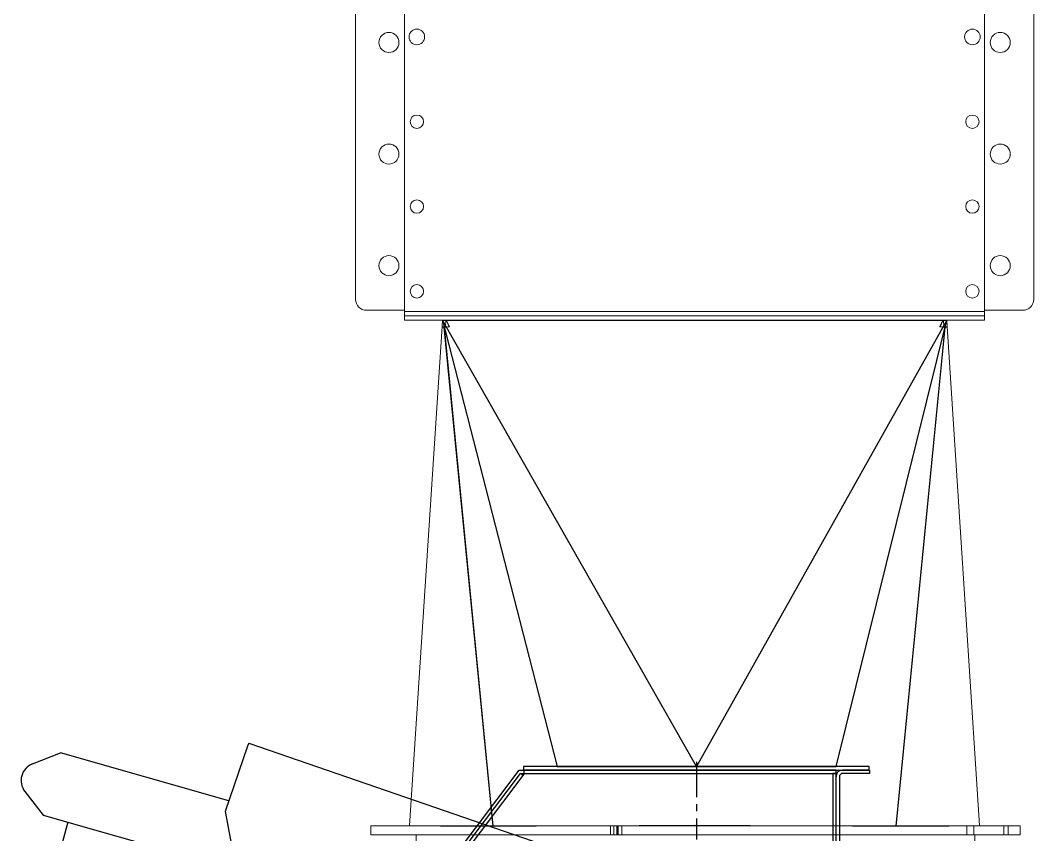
# Model space of a CAD drawing. Header units: millimetres. Extents: x 3220 to 226993, y 817 to 176024.
# Drawn here: x 77518 to 78426, y 48851 to 49581 of the extents above; entities that cross this region are included whole.
import ezdxf

# ---------------------------------------------------------------- set-up
doc = ezdxf.new("R2010")
doc.units = ezdxf.units.MM
doc.linetypes.add('AXES', pattern=[50.8, 31.75, -6.35, 6.35, -6.35])
doc.layers.add('1', color=7, linetype='Continuous')
doc.layers.add('Sichtbare Kanten(DIN)', color=7, linetype='Continuous', lineweight=50, true_color=0x3f3f3f)

# ---------------------------------------------------------------- blocks, each defined once
blk = doc.blocks.new('be 500 tete R')
at = {"layer": 'Sichtbare Kanten(DIN)', "color": 5, "lineweight": 0}
for p, q in [((-260, -632), (-260, -148)), ((260, -148), (260, -632)), ((-304, -625), (-304, -165)), ((304, -165), (304, -625)), ((-260, -635), (-294, -635)), ((-260, -632), (-260, -636)), ((260, -632), (260, -636)), ((294, -635), (260, -635)), ((-260, -636), (-248, -636)), ((-260, -636), (-260, -640)), ((-248, -640), (-260, -640)), ((-260, -640), (-248, -640)), ((-260, -640), (-260, -644)), ((-248, -644), (-260, -644)), ((248, -636), (-248, -636)), ((248, -640), (-248, -640)), ((248, -640), (-248, -640)), ((-248, -644), (248, -644)), ((-226.01, -644), (-226.37, -649.66)), ((-223, -644), (-223.38, -649.85)), ((-222.82, -644), (-220.02, -649.7)), ((-222.61, -644), (-219.83, -649.66)), ((222.61, -644), (219.83, -649.66)), ((222.82, -644), (220.02, -649.7)), ((223, -644), (223.38, -649.85)), ((226.01, -644), (226.37, -649.66)), ((248, -636), (260, -636)), ((260, -640), (248, -640)), ((248, -640), (260, -640)), ((260, -644), (248, -644)), ((260, -640), (260, -636)), ((260, -644), (260, -640)), ((-226.37, -649.66), (-255.48, -1096.81)), ((-223.4, -649.85), (-226.37, -649.66)), ((-226.35, -649.76), (-226.36, -649.76)), ((-223.36, -649.86), (-226.35, -649.76)), ((-223.28, -649.86), (-226.2, -649.92)), ((-223.13, -649.86), (-225.89, -650.03)), ((-225.88, -650.03), (-225.89, -650.03)), ((-223.12, -649.86), (-225.88, -650.03)), ((-222.9, -649.86), (-225.45, -650.1)), ((-225.43, -650.1), (-225.45, -650.1)), ((-222.88, -649.86), (-225.43, -650.1)), ((-222.6, -649.86), (-224.88, -650.12)), ((-224.7, -650.12), (-224.88, -650.12)), ((-222.43, -649.86), (-224.7, -650.12)), ((-224.7, -650.12), (-180.82, -1097.26)), ((-222.4, -650.08), (-224.3, -650.31)), ((-224.02, -650.31), (-224.3, -650.31)), ((-224.3, -650.31), (-180.44, -1097.23)), ((-222.33, -650.1), (-224.02, -650.31)), ((-223.36, -649.86), (-223.28, -649.86)), ((-223.28, -649.86), (-223.13, -649.86)), ((-223.12, -649.86), (-223.13, -649.86)), ((-223.12, -649.86), (-222.9, -649.86)), ((-222.95, -650.2), (-223.03, -650.21)), ((-223, -650.21), (-223.03, -650.21)), ((-222.88, -649.86), (-222.9, -649.86)), ((-222.88, -649.86), (-222.6, -649.86)), ((-222.43, -649.86), (-222.6, -649.86)), ((-222.43, -649.86), (-222.4, -650.08)), ((-222.16, -650.08), (-222.4, -650.08)), ((-220.48, -649.8), (-220.62, -649.8)), ((224.3, -650.31), (180.44, -1097.23)), ((224.7, -650.12), (180.82, -1097.26)), ((220.62, -649.8), (220.48, -649.8)), ((222.4, -650.08), (222.16, -650.08)), ((222.33, -650.1), (224.02, -650.31)), ((222.43, -649.86), (222.4, -650.08)), ((222.4, -650.08), (224.3, -650.31)), ((222.6, -649.86), (222.43, -649.86)), ((222.43, -649.86), (224.7, -650.12)), ((222.6, -649.86), (222.88, -649.86)), ((222.6, -649.86), (224.88, -650.12)), ((222.9, -649.86), (222.88, -649.86)), ((222.88, -649.86), (225.43, -650.1)), ((222.9, -649.86), (223.12, -649.86)), ((222.9, -649.86), (225.45, -650.1)), ((222.95, -650.2), (223.03, -650.21)), ((223.03, -650.21), (223, -650.21)), ((223.13, -649.86), (223.12, -649.86)), ((223.12, -649.86), (225.88, -650.03)), ((223.13, -649.86), (223.28, -649.86)), ((223.13, -649.86), (225.89, -650.03)), ((223.28, -649.86), (223.36, -649.86)), ((223.28, -649.86), (226.2, -649.92)), ((223.36, -649.86), (226.35, -649.76)), ((223.4, -649.85), (226.37, -649.66)), ((224.3, -650.31), (224.02, -650.31)), ((224.88, -650.12), (224.7, -650.12)), ((225.45, -650.1), (225.43, -650.1)), ((225.89, -650.03), (225.88, -650.03)), ((226.36, -649.76), (226.35, -649.76)), ((226.37, -649.66), (255.48, -1096.81)), ((-252.4, -1096.9), (-255.47, -1096.9)), ((-252.48, -1097), (-255.47, -1096.9)), ((-252.49, -1097), (-252.5, -1097)), ((-252.48, -1097), (-252.49, -1097)), ((-252.32, -1097), (-252.48, -1097)), ((-243.12, -1097.06), (-252.25, -1097.06)), ((-227.84, -1097.17), (-242.81, -1097.17)), ((-206.95, -1097.24), (-227.4, -1097.24)), ((-180.82, -1097.26), (-206.4, -1097.26)), ((-180.44, -1097.22), (-180.82, -1097.26)), ((-142.41, -1097.23), (-180.44, -1097.23)), ((-98.32, -1097.13), (-141.43, -1097.13)), ((-97.5, -1097.05), (-98.32, -1097.13)), ((-50.46, -1096.96), (-97.19, -1096.96)), ((-96.32, -1097), (-97.19, -1096.96)), ((-96.32, -1097), (-96.47, -1097)), ((-49.59, -1097), (-96.32, -1097)), ((-75.32, -1105), (-75.32, -1097)), ((-72.28, -1105), (-72.28, -1097)), ((-69.7, -1105), (-69.7, -1097)), ((-68.74, -1097), (-68.74, -1105)), ((-68.39, -1097), (-68.39, -1105)), ((-65.35, -1097), (-65.35, -1105)), ((-49.59, -1097), (-50.46, -1096.96)), ((-48.92, -1097), (-49.59, -1097)), ((-0.66, -1096.72), (-49.21, -1096.72)), ((-48.92, -1097), (-49.21, -1096.72)), ((-0.36, -1097), (-48.92, -1097)), ((-0.36, -1097), (-0.66, -1096.72)), ((0, -1097), (-0.36, -1097)), ((0, -1097), (0, -1096.58)), ((0.36, -1097), (0, -1097)), ((0.36, -1097), (0.66, -1096.72)), ((48.92, -1097), (0.36, -1097)), ((49.21, -1096.72), (0.66, -1096.72)), ((48.92, -1097), (49.21, -1096.72)), ((49.59, -1097), (48.92, -1097)), ((49.59, -1097), (50.46, -1096.96)), ((96.32, -1097), (49.59, -1097)), ((97.19, -1096.96), (50.46, -1096.96)), ((96.32, -1097), (97.19, -1096.96)), ((96.47, -1097), (96.32, -1097)), ((97.5, -1097.05), (98.32, -1097.13)), ((141.43, -1097.13), (98.32, -1097.13)), ((180.44, -1097.23), (142.41, -1097.23)), ((180.44, -1097.22), (180.82, -1097.26)), ((206.4, -1097.26), (180.82, -1097.26)), ((227.4, -1097.24), (206.95, -1097.24)), ((242.81, -1097.17), (227.84, -1097.17)), ((252.25, -1097.06), (243.12, -1097.06)), ((243.9, -1105), (243.9, -1097.06)), ((250.26, -1097.06), (250.26, -1105)), ((252.48, -1097), (252.32, -1097)), ((255.47, -1096.9), (252.4, -1096.9)), ((252.48, -1097), (255.47, -1096.9)), ((252.49, -1097), (252.48, -1097)), ((252.49, -1097), (252.5, -1097)), ((252.49, -1097), (277.31, -1097)), ((277.31, -1097), (281.08, -1097)), ((277.31, -1097), (277.31, -1105)), ((281.08, -1097), (281.08, -1105)), ((-72.28, -1105), (-75.32, -1105)), ((-69.7, -1105), (-72.28, -1105)), ((-68.74, -1105), (-69.7, -1105)), ((-68.39, -1105), (-68.74, -1105)), ((-65.35, -1105), (-68.39, -1105)), ((243.9, -1105), (-65.35, -1105)), ((250.26, -1105), (243.9, -1105)), ((277.31, -1105), (250.26, -1105)), ((281.08, -1105), (277.31, -1105))]:
    blk.add_line(p, q, dxfattribs=at)
for centre, radius in [((-274, -395), 9), ((-249, -390), 7), ((249, -390), 7), ((274, -395), 9), ((-249, -466), 6), ((249, -466), 6), ((-274, -495), 9), ((274, -495), 9), ((-249, -542), 6), ((249, -542), 6), ((-274, -595), 9), ((274, -595), 9), ((-249, -618), 6), ((249, -618), 6)]:
    blk.add_circle(centre, radius, dxfattribs=at)
for centre, start, end in [((-294, -625), 180, 270), ((294, -625), 270, 0)]:
    blk.add_arc(centre, 10, start, end, dxfattribs=at)
for centre, major_axis, ratio, start_param, end_param in [((-220.37, -649.86), (6, -0.19), 0.190981, 3.135141, 3.220111), ((-220.37, -649.86), (-6, 0.17), 0.155379, 0.077966, 0.24348), ((-220.37, -649.86), (-6, 0.11), 0.117835, 0.240279, 0.401766), ((-220.35, -649.86), (-6, 0.01), 0.079937, 0.397223, 0.555577), ((-220.32, -649.86), (-6, -0.12), 0.04347, 0.551007, 0.707694), ((-220.18, -650.08), (-6, -0.54), 0.023605, 5.205053, 5.404113), ((-220.14, -650.08), (6, 0.8), 0.047001, 1.856619, 2.061308), ((-220.14, -650.08), (6.02, 1.07), 0.05884, 1.639954, 1.851104), ((-220.04, -650.08), (6.04, 1.32), 0.059724, 1.5233, 1.632062), ((220.04, -650.08), (-6.04, 1.32), 0.059724, 4.651123, 4.759886), ((220.14, -650.08), (-6.02, 1.07), 0.05884, 4.432081, 4.643231), ((220.14, -650.08), (6, -0.8), 0.047001, 1.080284, 1.284974), ((220.18, -650.08), (6, -0.54), 0.023605, 0.879072, 1.078132), ((220.32, -649.86), (-6, 0.12), 0.04347, 2.433899, 2.590586), ((220.35, -649.86), (-6, -0.01), 0.079937, 2.586015, 2.74437), ((220.37, -649.86), (-6, -0.11), 0.117835, 2.739827, 2.901314), ((220.37, -649.86), (6, 0.17), 0.155379, 6.039706, 6.205219), ((220.37, -649.86), (6, 0.19), 0.190981, 6.204667, 6.289637), ((-249.48, -1097), (-6, 0.19), 0.190981, 6.276734, 6.361703), ((-246.42, -1097), (6, -0.17), 0.155379, 3.219559, 3.385072), ((-237.29, -1097), (6, -0.11), 0.117835, 3.381872, 3.543358), ((-222.31, -1097), (6, -0.01), 0.079937, 3.538815, 3.69717), ((-201.84, -1097), (6, 0.12), 0.04347, 3.6926, 3.849286), ((-138.58, -1097), (-6, -0.54), 0.023605, 5.205053, 5.404113), ((-95.46, -1097), (6, 0.8), 0.047001, 1.856619, 2.061308), ((-48.73, -1097), (6.02, 1.07), 0.05884, 1.639954, 1.851104), ((-0.21, -1097), (6.04, 1.32), 0.059724, 1.5233, 1.632062), ((0.21, -1097), (-6.04, 1.32), 0.059724, 4.651123, 4.759886), ((48.73, -1097), (-6.02, 1.07), 0.05884, 4.432081, 4.643231), ((95.46, -1097), (6, -0.8), 0.047001, 1.080284, 1.284974), ((138.58, -1097), (6, -0.54), 0.023605, 0.879072, 1.078132), ((201.84, -1097), (6, -0.12), 0.04347, 5.575492, 5.732178), ((222.31, -1097), (6, 0.01), 0.079937, 5.727608, 5.885963), ((237.29, -1097), (6, 0.11), 0.117835, 5.88142, 6.042906), ((246.42, -1097), (-6, -0.17), 0.155379, 2.898113, 3.063626), ((249.48, -1097), (-6, -0.19), 0.190981, 3.063075, 3.148044)]:
    blk.add_ellipse(centre, major_axis=major_axis, ratio=ratio, start_param=start_param, end_param=end_param, dxfattribs=at)
for points in [[(-141.42, -1097.13), (-141.53, -1097.14), (-141.65, -1097.15), (-141.77, -1097.17)], [(-96.47, -1097), (-96.76, -1097), (-97.11, -1097.02), (-97.5, -1097.05)]]:
    blk.add_open_spline(points, degree=3, dxfattribs=at)
blk.add_open_spline([(97.5, -1097.05), (97.17, -1097.02), (96.86, -1097.01), (96.56, -1097), (96.52, -1097), (96.47, -1097)], degree=3, knots=[0, 0, 0, 0, 0.1170657, 0.1170657, 0.1369246, 0.1369246, 0.1369246, 0.1369246], dxfattribs=at)
blk = doc.blocks.new('168 L coupé')
at = {"layer": 'Sichtbare Kanten(DIN)', "color": 5, "lineweight": 0}
for p, q in [((-290.23, -453), (291.77, -453)), ((-290.23, -461), (-290.23, -453)), ((291.77, -461), (291.77, -453)), ((291.77, -461), (-290.23, -461)), ((-249.73, -1069.35), (-249.73, -461)), ((251.27, -1140.63), (251.27, -461))]:
    blk.add_line(p, q, dxfattribs=at)
blk.add_blockref('be 500 tete R', (0, 644))
blk = doc.blocks.new('101 1')
for p, q in [((-35446.76, 296053.06, 0), (-35448.88, 296050.94, 0)), ((-35448.88, 296050.94, 0), (-35433.76, 296035.82, 0)), ((-35446.76, 296053.06, 0), (-35432.05, 296038.36, 0)), ((-35432.05, 296038.36, 0), (-35431.94, 296038.24, 0)), ((-35425.33, 296038.71, 0), (-35420.82, 296044.69, 0))]:
    blk.add_line(p, q)
for centre, radius, start, end in [((-35428.9, 296042.28, 0), 8.08, 232.99958, 315), ((-35428.9, 296042.28, 0), 8.08, 232.99958, 315), ((-35428.89, 296042.24, 0), 5.01, 230.81385, 315.44976), ((-35428.9, 296042.28, 0), 5.05, 315, 315.27618)]:
    blk.add_arc(centre, radius, start, end)
at = {"layer": '1', "color": 5, "linetype": 'Continuous'}
for p, q in [((-35474.04, 296320, 0), (-35475.02, 296317.16, 0)), ((-35474.04, 296320, 0), (-35154.68, 296210.1, 0)), ((-35667.9, 296301.33, 0), (-35642.76, 296311.18, 0)), ((-35491.81, 296268.36, 0), (-35642.76, 296311.18, 0)), ((-35475.02, 296317.16, 0), (-35495.19, 296258.53, 0)), ((-35674.73, 296276.65, 0), (-35658.22, 296255.28, 0)), ((-35658.22, 296255.28, 0), (-35489.59, 296207.56, 0)), ((-35495.19, 296258.53, 0), (-35487.67, 296218.93, 0)), ((-35636.07, 296249.15, 0), (-35668.06, 296133.49, 0)), ((-35590.96, 296112.16, 0), (-35559.12, 296227.24, 0)), ((-35491.72, 296199.85, 0), (-35486.55, 296218.54, 0)), ((-35487.67, 296218.93, 0), (-35486.55, 296218.54, 0)), ((-35486.55, 296218.54, 0), (-35449.85, 296205.92, 0)), ((-35190.63, 296222.41, 0), (-35233.28, 296098.55, 0)), ((-35142.38, 296208.97, 0), (-35189.65, 296225.25, 0)), ((-35154.68, 296210.1, 0), (-34907.09, 296124.88, 0)), ((-35143.35, 296206.13, 0), (-35142.38, 296208.97, 0)), ((-35491.72, 296199.85, 0), (-35495.19, 296187.32, 0)), ((-35456.64, 296176.65, 0), (-35448.61, 296205.66, 0)), ((-35449.85, 296205.92, 0), (-35175.42, 296149.83, 0)), ((-35186, 296082.27, 0), (-35143.35, 296206.13, 0)), ((-35557.32, 296196.24, 0), (-35581.32, 296109.5, 0)), ((-35528.41, 296188.24, 0), (-35557.32, 296196.24, 0)), ((-35451.04, 296196.89, 0), (-35351.74, 296170.5, 0)), ((-35552.4, 296101.5, 0), (-35528.41, 296188.24, 0)), ((-35495.19, 296187.32, 0), (-35456.64, 296176.65, 0)), ((-35351.74, 296170.5, 0), (-35347.72, 296185.04, 0)), ((-35069.71, 296183.95, 0), (-35070.68, 296181.11, 0)), ((-35022.43, 296167.67, 0), (-35069.71, 296183.95, 0)), ((-35070.68, 296181.11, 0), (-35113.33, 296057.25, 0)), ((-35351.74, 296170.5, 0), (-35356.97, 296151.6, 0)), ((-35227.9, 296098.81, 0), (-35203.48, 296169.72, 0)), ((-35203.48, 296169.72, 0), (-35165.66, 296156.7, 0)), ((-35066.06, 296040.97, 0), (-35023.41, 296164.83, 0)), ((-35023.41, 296164.83, 0), (-35022.43, 296167.67, 0)), ((-35213.74, 296156.38, 0), (-35192.72, 296138.65, 0)), ((-35165.66, 296156.7, 0), (-35190.08, 296085.79, 0)), ((-35353.12, 296145.36, 0), (-35346.02, 296143.96, 0)), ((-35175.42, 296149.83, 0), (-34916.29, 296096.88, 0)), ((-35192.72, 296138.65, 0), (-35171.19, 295901.13, 0)), ((-35668.06, 296133.49, 0), (-35642.83, 296126.51, 0)), ((-35218.89, 296095.11, 0), (-35222.05, 296129.97, 0)), ((-35107.96, 296057.51, 0), (-35083.54, 296128.42, 0)), ((-35083.54, 296128.42, 0), (-35045.72, 296115.4, 0)), ((-35642.83, 296126.51, 0), (-35643.93, 296122.51, 0)), ((-35643.93, 296122.51, 0), (-35553.51, 296097.5, 0)), ((-35552.4, 296101.5, 0), (-35642.83, 296126.51, 0)), ((-35642.83, 296126.51, 0), (-35590.96, 296112.16, 0)), ((-34916.29, 296096.88, 0), (-34907.67, 296121.93, 0)), ((-34907.67, 296121.93, 0), (-34906.69, 296124.77, 0)), ((-35581.32, 296109.5, 0), (-35552.4, 296101.5, 0)), ((-35045.72, 296115.4, 0), (-35070.13, 296044.49, 0)), ((-35233.28, 296098.55, 0), (-35221.93, 296094.64, 0)), ((-35229.42, 296072.89, 0), (-35221.28, 296096.53, 0)), ((-35221.28, 296096.53, 0), (-35227.9, 296098.81, 0)), ((-35227.09, 296085.28, 0), (-35218.89, 296095.11, 0)), ((-35237.01, 296073.39, 0), (-35227.09, 296085.28, 0)), ((-35196.7, 296088.07, 0), (-35204.84, 296064.43, 0)), ((-35197.35, 296086.17, 0), (-35186, 296082.27, 0)), ((-35190.08, 296085.79, 0), (-35196.7, 296088.07, 0)), ((-35220.08, 295886.66, 0), (-35237.01, 296073.39, 0)), ((-35204.84, 296064.43, 0), (-35229.42, 296072.89, 0)), ((-35113.33, 296057.25, 0), (-35101.99, 296053.34, 0)), ((-35109.48, 296031.59, 0), (-35101.34, 296055.23, 0)), ((-35101.34, 296055.23, 0), (-35107.96, 296057.51, 0)), ((-35076.75, 296046.77, 0), (-35084.89, 296023.13, 0)), ((-35070.13, 296044.49, 0), (-35076.75, 296046.77, 0)), ((-35077.4, 296044.87, 0), (-35066.06, 296040.97, 0)), ((-35084.89, 296023.13, 0), (-35109.48, 296031.59, 0)), ((-35240.02, 295934.62, 0), (-35229.26, 295979.37, 0)), ((-35176.22, 295956.68, 0), (-35169.29, 295941.1, 0)), ((-35171.19, 295901.13, 0), (-35180.25, 295890.27, 0)), ((-35180.25, 295890.27, 0), (-35220.08, 295886.66, 0))]:
    blk.add_line(p, q, dxfattribs=at)
at = {"layer": '1', "color": 1, "linetype": 'AXES'}
for p, q in [((-35072.55, 296303.28, 0), (-35072.55, 296233.5, 0)), ((-35222.73, 296137.51, 0), (-35224.07, 296152.3, 0)), ((-35216.01, 296145.58, 0), (-35223.4, 296144.91, 0)), ((-35223.4, 296144.91, 0), (-35230.8, 296144.24, 0)), ((-35342.43, 295938.12, 0), (-35272.24, 296008.7, 0)), ((-35194.75, 295936.35, 0), (-35203.55, 295925.86, 0)), ((-35203.55, 295925.86, 0), (-35214.05, 295934.66, 0)), ((-35203.55, 295925.86, 0), (-35212.36, 295915.36, 0)), ((-35193.06, 295917.05, 0), (-35203.55, 295925.86, 0)), ((-35072.55, 295824.36, 0), (-35072.55, 295923.35, 0))]:
    blk.add_line(p, q, dxfattribs=at)
at = {"layer": '1', "linetype": 'Continuous'}
for p, q in [((-35424.09, 296030.39, 0), (-35228.15, 296291.05, 0)), ((-35319.3, 296174.79, 0), (-35230.55, 296292.86, 0)), ((-35312.49, 296188.45, 0), (-35231.55, 296295.86, 0)), ((-35231.55, 296295.86, 0), (-35197.55, 296295.86, 0)), ((-35230.55, 296292.86, 0), (-35197.55, 296292.86, 0)), ((-35228.15, 296291.05, 0), (-35230.55, 296292.86, 0)), ((-35228.15, 296291.05, 0), (-35226.8, 296292.86, 0)), ((-34917.73, 296298.86, 0), (-35227.73, 296298.86, 0)), ((-35227.73, 296298.86, 0), (-35227.73, 296295.86, 0)), ((-35227.73, 296295.86, 0), (-34917.73, 296295.86, 0)), ((-35227.55, 296295.86, 0), (-35227.55, 296292.86, 0)), ((-34947.55, 296295.86, 0), (-35227.55, 296295.86, 0)), ((-35227.55, 296292.86, 0), (-35226.8, 296292.86, 0)), ((-35226.8, 296292.86, 0), (-34947.55, 296292.86, 0)), ((-34947.55, 296292.86, 0), (-34950.55, 296292.86, 0)), ((-34950.55, 296292.86, 0), (-34950.55, 296139.93, 0)), ((-34947.55, 296292.86, 0), (-34947.55, 296295.86, 0)), ((-34947.55, 296139.55, 0), (-34947.55, 296292.86, 0)), ((-34917.55, 296295.86, 0), (-34941.55, 296295.86, 0)), ((-34917.55, 296292.86, 0), (-34941.55, 296292.86, 0)), ((-34917.73, 296295.86, 0), (-34917.73, 296298.86, 0)), ((-34917.55, 296295.86, 0), (-34917.55, 296292.86, 0)), ((-34944.55, 296289.86, 0), (-34944.55, 296041.86, 0)), ((-35420.82, 296044.69, 0), (-35312.49, 296188.45, 0)), ((-35428.05, 296030.11, 0), (-35319.3, 296174.79, 0)), ((-34950.55, 296140.56, 0), (-34950.55, 295833.86, 0)), ((-34947.55, 295833.86, 0), (-34947.55, 296139.55, 0)), ((-34944.55, 296041.86, 0), (-34944.55, 295861.86, 0)), ((-35428.05, 296030.11, 0), (-35229.67, 295831.73, 0)), ((-35227.55, 295833.86, 0), (-35426.23, 296032.53, 0)), ((-34944.55, 295861.86, 0), (-34944.55, 295836.86, 0)), ((-35229.67, 295831.73, 0), (-35227.55, 295833.86, 0)), ((-35227.55, 295833.86, 0), (-35227.55, 295830.86, 0)), ((-34950.55, 295833.86, 0), (-35227.55, 295833.86, 0)), ((-34917.55, 295830.86, 0), (-35227.55, 295830.86, 0)), ((-35227.55, 295830.86, 0), (-35227.55, 295827.86, 0)), ((-35227.55, 295830.86, 0), (-34947.55, 295830.86, 0)), ((-35227.55, 295827.86, 0), (-34917.55, 295827.86, 0)), ((-34950.55, 295833.86, 0), (-34947.55, 295833.86, 0)), ((-34947.55, 295830.86, 0), (-34947.55, 295833.86, 0)), ((-34941.55, 295833.86, 0), (-34917.55, 295833.86, 0)), ((-34941.55, 295830.86, 0), (-34917.55, 295830.86, 0)), ((-34917.55, 295833.86, 0), (-34917.55, 295830.86, 0)), ((-34917.55, 295827.86, 0), (-34917.55, 295830.86, 0))]:
    blk.add_line(p, q, dxfattribs=at)
at = {"layer": '1', "color": 3, "linetype": 'Continuous'}
for p, q in [((-35189.65, 296225.25, 0), (-35190.63, 296222.41, 0)), ((-35553.51, 296097.5, 0), (-35552.4, 296101.5, 0))]:
    blk.add_line(p, q, dxfattribs=at)
at = {"layer": '1', "color": 5, "linetype": 'Continuous'}
for centre, radius, start, end in [((-35662.07, 296286.43, 0), 16, 111.39176, 217.68234), ((-35223.4, 296144.91, 0), 15, 49.86441, 275.1781), ((-35352.15, 296150.26, 0), 5, 164.53705, 258.8262), ((-35203.55, 295925.86, 0), 37.5, 330.70316, 23.99052), ((-35203.55, 295925.86, 0), 37.5, 166.49185, 242.94643)]:
    blk.add_arc(centre, radius, start, end, dxfattribs=at)
at = {"layer": '1', "linetype": 'Continuous'}
for centre, radius, start, end in [((-34941.55, 296289.86, 0), 6, 90, 180), ((-34941.55, 296289.86, 0), 3, 90, 180), ((-34941.55, 295836.86, 0), 6, 180, 270), ((-34941.55, 295836.86, 0), 3, 180, 270)]:
    blk.add_arc(centre, radius, start, end, dxfattribs=at)
blk = doc.blocks.new('180')
at = {"color": 2}
blk.add_blockref('101 1', (35072.73, -296298.86, 0), dxfattribs=at)
blk = doc.blocks.new('169')
blk.add_blockref('180', (0, 0))

msp = doc.modelspace()

# ---------------------------------------------------------------- linework, layer by layer
at = {"color": 4}
msp.add_lwpolyline([(77896.23, 49312.25), (77999.01, 48912.25), (78249.01, 48912.25), (78348.24, 49312.25), (78124.01, 48912.25), (77896.23, 49312.25), (78348.24, 49312.25)], dxfattribs=at)

# ---------------------------------------------------------------- block references
for name, p in [('168 L coupé', (78122.23, 49312.25)), ('169', (78123.83, 48912.25))]:
    msp.add_blockref(name, p)

doc.saveas('drawing.dxf')
